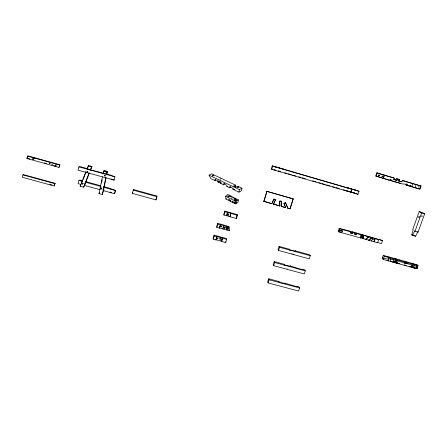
<?xml version="1.0" encoding="UTF-8"?>
<svg xmlns="http://www.w3.org/2000/svg" width="447" height="447" viewBox="0 0 447 447"><rect width="100%" height="100%" fill="white"/><g stroke="black" fill="none" stroke-linecap="round" stroke-linejoin="round"><path stroke-width="0.67" d="M418.61 187.131L418.632 186.74M217.091 238.022L217.432 238.435L217.834 238.061M217.907 238.463C217.259 237.145 216.968 239.626 217.907 238.463A0.643 0.62 -13.1 0 1 216.996 238.458M221.5 226.657C220.701 225.377 220.667 227.853 221.5 226.657A0.643 0.626 -14.5 0 1 220.572 226.679A0.643 0.626 -14.5 0 0 221.5 226.724M227.808 213.878C228.579 213.979 227.836 215.141 228.49 213.895M103.587 171.855L103.615 171.262L106.978 172.045L106.928 173.056C109.096 171.05 103.145 169.642 103.637 171.894M212.487 175.431L213.398 175.101M219.779 238.475L220.131 238.905L220.533 238.48M235.396 203.854L235.798 201.362L238.424 199.893L227.864 194.646L225.69 196.289L225.919 199.055L235.396 203.854L238.011 202.385L238.424 199.893M220.103 182.13L218.684 182.398L218.13 181.046L219.93 181.912L220.483 183.27L223.763 184.851L223.545 183.594L226.165 184.857L226.378 186.12L229.937 187.835L229.724 186.572L232.172 187.746L232.384 189.02L238.922 192.176L239.341 189.629L241.961 188.181L237.659 186.142L236.01 187.047L233.82 186.002L235.468 185.103L235.82 187.293M241.961 188.181L241.531 190.729L238.922 192.176M407.586 263.512L407.765 262.579L404.915 261.601L404.596 263.166L407.586 263.512L407.765 262.579M103.771 189.109L102.397 194.417L99.016 193.691L102.43 176.788M102.972 174.079L103.615 171.262M100.15 189.059L100.838 186.226M101.48 183.041L102.162 179.655M103.391 173.565L103.939 170.855M102.397 194.417L105.827 177.526M106.375 174.822L106.978 172.045M103.592 186.533L110.934 188.561L110.727 188.902L115.533 190.344L114.561 193.724L103.358 190.634L104.168 187.148M104.028 187.829L106.09 177.682M106.777 174.302L107.325 171.598M156.819 196.697L156.958 196.049L133.502 189.534L133.24 190.154L156.819 196.697L155.914 199.893L132.346 193.367L133.502 189.534M155.914 199.893L156.958 196.049M22.926 174.922L22.35 177.275L54.171 185.997L55.154 183.326L23.412 174.609L22.926 174.922L54.763 183.667L55.154 183.326M26.937 158.495L27.82 155.958L31.452 156.83L59.876 164.742L59.278 167.089L58.898 167.379L26.937 158.495L27.82 155.958M54.171 185.997L54.763 183.667M58.898 167.379L59.876 164.742M114.002 180.197L114.968 176.816L111.264 175.526L111.828 175.442L86.981 168.837L87.243 168.58L80.421 166.675L78.862 166.893L78.007 170.178L114.091 180.063L111.007 178.984M82.22 180.622L80.214 180.068L78.935 180.432L78.096 183.667L81.08 184.488M360.684 238.027L360.299 237.67L365.814 239.469L368.881 236.983L360.232 234.312L360.612 234.658L360.684 238.027L338.519 231.809L339.144 228.322L350.124 231.144L350.962 231.943L350.515 233.267L352.219 233.747L352.672 232.423L351.823 231.619L351.376 232.937L352.219 233.747M114.561 193.724L115.533 190.344M378.486 175L379.129 175.52L378.872 174.995M411.754 234.815L413.229 229.853L412.67 229.685L419.169 211.548L422.208 212.431L424.65 213.867L418.074 232.116L415.017 231.244L414.788 230.831L412.553 235.385L411.754 234.815L414.185 235.502M214.091 235.139L213.118 238.335L213.275 239.19L215.884 239.899L216.823 236.513L222.282 238L221.343 241.386L225.724 242.576L226.702 239.374L226.484 238.519L214.091 235.139L214.247 235.977L213.275 239.19M217.655 223.349L216.683 226.573L216.851 227.367L219.471 228.087L220.41 224.69L223.757 225.612L222.818 229.004L229.333 230.797L229.004 226.478L217.655 223.349L217.834 224.131L216.851 227.367M215.884 239.899L216.823 236.513M219.471 228.087L220.41 224.69M224.746 211.096L223.763 214.337L223.969 215.074L226.59 215.8L227.534 212.392L230.887 213.325L229.942 216.734L236.474 218.544L237.469 215.298L237.195 214.56L224.746 211.096L224.958 211.817L223.969 215.074M226.59 215.8L227.534 212.392M222.818 229.004L223.757 225.612M221.343 241.386L222.282 238M229.942 216.734L230.887 213.325M237.195 214.56L236.2 217.79L236.474 218.544M350.817 192.193L357.991 194.272L359.014 191.255L272.273 165.798L271.312 168.877L271.748 169.363L350.962 192.299L351.834 189.17L350.962 192.299M271.748 169.363L272.72 166.273L272.273 165.798M271.843 203.759L273.961 198.965L271.843 203.759L263.775 201.318L266.926 191.277L293.254 198.921L290.042 208.9L287.728 208.084L285.488 202.62L283.895 203.296L285.773 207.693L281.632 206.525L281.325 201.066L279.61 201.167L279.895 206.033L273.508 204.229L275.503 199.669L273.508 204.229M263.892 201.513L266.926 191.277M290.042 208.9L293.092 198.731M284.767 283.135L285.085 283.471L279.654 282.375L278.827 281.481L268.653 278.766L267.652 281.861L268.077 282.917L298.59 291.042L299.613 287.957L299.032 286.879L296.937 286.32L297.166 286.75L284.767 283.135L284.94 283.811M290.287 265.937L290.695 266.328L285.253 265.177L284.409 264.345L274.19 261.573L273.184 264.702L273.637 265.674L304.262 273.944L305.295 270.832L304.686 269.837L302.686 269.295L302.999 269.815L299.222 268.792L290.287 265.937L290.461 266.619M295.232 250.834L295.646 251.203L290.198 249.996L289.332 249.214L279.079 246.403L278.062 249.555L278.542 250.454L309.274 258.858L310.313 255.718L309.676 254.796L295.232 250.834L295.4 251.521M268.077 282.917L269.083 279.805L268.653 278.766M273.637 265.674L274.648 262.534L274.19 261.573M278.542 250.454L279.565 247.292L279.079 246.403M396.059 258.925L397.154 259.891L396.048 262.998L397.053 259.802L397.802 259.847L396.299 259.143L396.003 259.897M338.519 231.809L339.558 228.735L339.144 228.322M351.823 231.619L354.074 232.256L354.935 233.06L354.482 234.384L356.192 234.859L356.645 233.541L355.773 232.731L355.32 234.044L356.192 234.859M398.45 180.923L398.998 180.851L399.462 179.51L398.925 179.577L398.45 180.923L401.92 181.946L402.395 180.599L402.915 180.532L421.052 186.013L419.94 189.126L407.116 185.455L407.513 184.332L401.674 183.851L391.628 180.89L390.924 179.448L389.438 180.247L375.804 175.989L376.882 172.844L393.293 177.688L394.366 178.23L393.896 179.577L396.958 180.482L397.428 179.135L396.344 178.588L395.874 179.929L396.958 180.482M376.083 176.14L377.162 172.995L376.882 172.844M383.096 178.314L384.185 175.163L377.162 172.995M383.392 178.465L384.476 175.313L384.185 175.163M371.574 241.084L372.63 238.039L372.379 237.821L378.626 239.726L377.564 242.766L365.568 239.24L368.63 236.765L372.63 238.039M373.899 241.581L374.955 238.542M374.156 241.81L375.212 238.765M355.773 232.731L382.543 240.559L381.475 243.587L377.726 242.531M407.116 185.455L405.982 184.879L406.373 183.767M383.269 255.366L382.174 258.467L383.202 259.433L416.945 268.798L418.068 265.708L416.867 264.719L383.269 255.366L384.303 256.315L418.068 265.708M383.202 259.433L384.303 256.315M411.614 186.779L412.721 183.65L421.052 186.013M419.884 188.366L420.772 185.879M393.673 262.339L394.07 261.232L397.165 262.093L396.768 263.199M415.017 231.244L421.582 212.979L419.169 211.548M404.596 263.166L404.915 261.601M409.452 266.719L409.62 266.239L412.715 267.099L412.542 267.574M411.128 267.183L411.352 266.557L414.442 267.412L414.218 268.038M416.42 265.948L416.867 264.719L415.799 268.479L415.749 267.792M416.889 268.032L417.487 266.378L417.744 266.591L389.102 258.629L388.314 260.852L387.711 260.294M99.016 193.691L99.474 192.456M89.422 172.961L84.058 186.578L83.533 187.181L80.142 186.248L85.818 171.922M86.981 168.837L88.595 165.53L91.976 166.474L90.445 170.363M81.326 183.862L82.416 181.247M83.081 179.554L83.801 177.727M85.405 173.637L86.142 171.765M87.612 168.022L88.595 165.53M83.533 187.181L89.137 172.95M90.383 169.787L91.976 166.474M100.022 189.712L84.455 185.421L85.79 182.18M84.226 176.392L83.852 177.314L84.192 177.129M84.455 175.844L84.679 175.291M84.829 174.922L85.159 174.257M132.346 193.367L132.614 192.735M341.279 230.356L341.279 230.853M412.553 235.385L415.598 236.251L417.844 231.697L418.074 232.116M223.763 184.851L224.55 183.264M415.509 186.108L415.509 185.874M235.468 185.103L211.632 173.81L209.067 175.146L210.805 178.593L215.119 180.677L215.661 179.644M101.022 188.992C101.642 189.986 100.692 188.114 101.849 187.98M222.17 238.933L222.22 239.452L222.785 239.363M227.154 185.974L227.165 186.405L227.78 186.27M412.173 266.25L411.983 266.133M114.968 176.816L78.862 166.893M232.244 198.088L231.775 198.228M231.518 198.004L232.032 197.859M229.937 187.835L230.669 186.863M101.469 188.45L101.95 187.857M418.157 217.287L418.275 216.89M80.142 186.248L80.683 185.65M87.523 171.374L87.377 172.101L87.545 171.737M104.799 175.526L104.715 175.822M419.32 217.125L419.465 216.728M368.669 240.112L371.725 237.636M368.915 240.335L371.977 237.86M225.919 199.055L226.461 198.641M361.405 235.921C361.869 236.916 362.355 236.066 361.388 236.362M219.991 179.135L220.36 179.275M418.224 216.851L418.074 217.276M419.409 216.678L419.258 217.102M87.757 171.765L87.796 171.408M105.028 175.911L105.106 175.61M341.776 230.982L342.056 230.428M230.361 195.887L229.797 196.194L231.205 196.898L231.769 196.585M220.896 225.958C219.969 226.758 222.07 226.825 221.209 225.964M284.046 203.497L285.639 202.815L287.885 208.291M410.217 185.343L410.022 185.695M410.273 185.801L410.435 185.449M51.986 164.429L51.874 164.876M49.667 163.546L49.84 163.228L49.746 163.68M56.076 165.306L55.746 164.999L56.099 164.854M49.947 163.731L50.07 163.306M395.103 261.221L394.908 261.596M397.372 262.624L397.562 262.294M395.137 261.691L395.327 261.344M220.483 183.27L221.276 183.119M397.327 262.16L397.132 262.518M52.064 164.932L52.187 164.49M49.567 163.054L49.455 163.501M279.61 201.167L281.476 201.262L281.632 206.525M339.955 230.691L340.402 230.021M283.012 169.039L283.75 169.273L283.029 169.078M276.229 167.117L275.508 166.887L276.257 167.094M346.71 190.841L347.079 190.93M273.408 166.256L274.145 166.485L273.715 166.323M355.002 189.936L355.734 190.193L355.007 189.964M351.342 188.874L352.074 189.131L351.342 188.897M347.727 187.824L348.453 188.081L348.096 187.913M395.997 262.953L396.88 262.998M412.76 263.808L413.129 263.942M413.112 263.976L412.771 263.859M399.422 260.243L399.087 260.12L399.439 260.204M338.284 231.568L338.994 231.714M339.346 231.786L340.402 232.004M341.458 232.228L341.81 232.3M286.924 268.87L287.209 268.926M103.905 170.899L107.308 171.62M212.699 175.604L213.571 175.263M103.52 171.374L106.922 172.123M291.863 253.74L292.148 253.807M293.567 254.114L293.852 254.175M269.083 279.805L299.613 287.957M274.648 262.534L305.295 270.832M214.247 235.977L216.856 236.686M222.321 238.178L226.702 239.374M220.757 240.637L222.003 240.978M215.851 239.721L221.304 241.201M217.834 224.131L220.455 224.852M223.802 225.774L229.238 227.272M219.432 227.92L222.774 228.836M279.565 247.292L310.313 255.718M49.935 184.382L51.919 184.924M85.561 181.543L100.921 185.79M78.935 180.432L82.309 181.365M85.684 182.298L100.681 186.444M104.017 187.366L115.432 190.517M102.732 189.729L104.067 190.098M109.861 192.098L111.566 192.568M87.064 168.759L90.462 169.709M85.74 172L87.439 172.475M27.518 156.12L59.496 165.027M224.958 211.817L227.584 212.548M230.937 213.482L237.469 215.298M44.499 162.982L46.477 163.529M27.893 158.512L29.848 159.054M53.573 165.653L56.166 166.379M227.629 215.599L228.842 215.935M396.338 262.691L399.663 263.613M404.306 264.903L406.301 265.457M412.274 267.116L414.268 267.669M226.545 215.644L229.892 216.577M361.115 237.569L363.104 238.122M88.093 166.021L91.49 166.977M263.775 201.318L271.709 203.558M273.368 204.028L279.749 205.832M281.481 206.318L285.773 207.693M287.728 208.084L289.885 208.693M382.543 240.559L378.156 239.324L378.626 239.726M339.558 228.735L350.962 231.943M352.672 232.423L354.935 233.06M356.645 233.541L360.612 234.658M350.241 232.613L351.376 232.937M354.192 233.725L355.32 234.044M272.86 169.525L272.715 169.48M218.13 181.046L219.974 181.571M219.93 181.912L221.164 182.264M267.049 191.456L293.254 198.921M273.977 169.648L275.972 170.229M278.637 171L280.638 171.581M284.633 172.738L286.633 173.319M287.969 173.704L291.299 174.665M292.629 175.051L295.959 176.017M298.624 176.788L300.624 177.37M301.96 177.755L305.29 178.722M312.615 180.845L315.945 181.806M318.61 182.577L320.611 183.158M321.946 183.544L325.276 184.51M326.606 184.896L329.936 185.857M332.602 186.634L334.602 187.209M335.937 187.595L339.267 188.561M343.262 189.718L345.263 190.299M346.593 190.685L349.928 191.651M421.582 212.979L424.65 213.867M351.834 189.17L359.014 191.255M272.72 166.273L351.985 189.277M396.344 178.588L399.462 179.51M384.476 175.313L394.366 178.23M397.428 179.135L398.925 179.577M402.395 180.599L412.721 183.65M393.438 179.213L395.874 179.929M398.998 180.851L401.87 181.7M375.804 175.989L389.438 180.247M390.102 179.381L390.566 180.337L400.568 183.281M405.982 184.879L412.788 186.88M413.184 187.081L419.94 189.126M279.626 168.038C278.654 167.876 280.727 168.368 279.677 168.133M352.543 192.417L357.991 194.272M394.036 181.443L394.103 181.465M357.404 190.618C356.393 190.383 358.198 190.908 357.365 190.685M273.76 166.418L273.396 166.273M394.656 179.633C396.36 180.264 393.137 179.102 394.673 179.711M356.382 193.624L356.019 193.534L356.499 193.663M347.107 191.025L346.727 190.88M274.86 170.1L275.073 170.083M348.084 187.991L347.744 187.857M350.733 191.992L351.057 192.149L350.504 191.992M274.1 199.161L275.648 199.865M396.103 262.629L396.768 262.942M209.067 175.146L239.341 189.629M218.684 182.398L217.655 181.901L217.438 180.655L214.895 179.437L215.119 180.677M225.69 196.289L235.798 201.362M390.566 180.337L391.628 180.89M235.256 186.706C234.407 186.276 236.111 187.259 235.29 186.723M233.82 186.002L235.223 186.907M414.788 235.675L415.598 236.251M416.196 264.535L417.392 265.524L416.945 268.798L412.631 267.457L412.883 267.669L414.671 265.736L414.419 265.524M377.1 242.358L377.564 242.766M394.964 258.623L396.059 259.584L394.947 262.691L394.226 262.043M393.22 259.629L393.354 262.249L390.175 261.216L390.415 261.434L390.281 258.807M387.812 256.634L388.868 257.584L388.253 259.31L385.057 258.427L383.515 258.545L382.487 257.584M278.827 281.481L279.42 282.688M284.409 264.345L284.879 265.317M289.332 249.214L289.801 250.197M284.141 203.899L285.616 207.492M229.099 229.982L229.333 230.797M342.978 229.132L343.212 230.032M225.506 241.704L225.724 242.576M227.864 194.646L227.909 195.16M279.755 201.362L279.895 206.033M363.377 235.435L363.445 238.804M362.992 235.083L363.059 238.441M33.1 159.372A0.793 0.749 30.6 0 1 32.871 159.16M33.24 158.003A0.793 0.749 30.6 0 1 33.698 158.009M33.251 159.355A0.793 0.749 30.6 0 1 32.843 158.897M33.184 158.014A0.793 0.749 30.6 0 1 33.916 158.009M34.212 158.26A0.793 0.749 30.6 0 1 34.324 158.473M379.246 175.012A0.598 0.564 -47.8 0 1 378.385 175.649A0.598 0.564 -47.8 0 0 379.168 175.023M382.341 175.872A0.598 0.564 -47.8 0 1 381.973 176.576M419.046 186.634A0.598 0.553 -47.3 0 1 419.124 186.963M415.833 185.728A0.598 0.559 -47.3 0 1 415.498 186.539M362.204 235.798A0.71 0.665 -38 0 1 361.411 236.804M362.092 235.781A0.71 0.665 -38 0 1 361.383 236.67M234.329 189.271A0.715 0.492 22.7 0 1 233.708 188.584M234.345 189.444A0.777 0.386 -9.3 0 1 233.53 189.047M220.65 178.8A0.738 0.525 -81.8 0 1 220.896 178.906M230.848 200.854A0.715 0.497 22.8 0 1 230.233 200.161M230.864 201.021A0.777 0.397 -9.6 0 1 230.06 200.608M233.049 197.73A0.698 0.346 60.9 0 1 233.513 197.848M236.703 202.262A1.101 0.721 3.1 0 1 235.569 202.96A1.101 0.721 3.1 0 1 234.513 202.15M236.675 202.653A1.117 0.576 -9.3 0 1 235.519 203.402A1.117 0.576 -9.3 0 1 234.485 202.86M228.004 196.624A0.844 0.497 61.6 0 1 228.518 196.831M227.814 196.903A0.732 0.43 61.6 0 1 228.065 197.004M228.467 196.272A0.928 0.548 61.6 0 1 229.143 196.535M228.607 196.322A0.844 0.497 61.6 0 1 228.959 196.44M229.277 195.864A0.928 0.458 61.1 0 1 229.674 196.065M228.646 214.431A0.648 0.631 -17.7 0 1 227.735 214.538M228.624 214.37A0.648 0.631 -17.7 0 1 227.769 214.51M225.064 227.048A0.615 0.598 -15.5 0 1 223.936 227.288M228.11 227.702A0.939 0.911 -16.3 0 1 226.389 228.288M226.92 226.908A0.939 0.911 -16.3 0 1 227.394 226.892M227.73 227.037A0.939 0.911 -16.3 0 1 227.959 227.277M227.786 227.741A0.615 0.592 -16.3 0 1 227.171 228.378A0.615 0.592 -16.3 0 1 226.562 227.763M32.871 158.925C34.089 159.462 33.491 157.869 32.877 158.881M104.727 175.911L105.174 175.928L104.727 175.911M55.506 165.222C56.193 166.038 55.763 164.468 55.506 165.222M372.91 239.704L373.368 239.698L372.91 239.681M82.79 183.533L83.237 183.594L82.796 183.516M219.874 238.949C220.488 240.24 220.952 237.804 219.874 238.916M222.226 239.76C222.891 241.062 223.249 238.553 222.226 239.76M228.814 199.423C229.484 201.228 229.646 198.786 228.814 199.407M421.705 216.102C422.32 217.231 422.644 214.951 421.711 216.069M382.09 176.319L382.576 176.369L382.096 176.286M236.167 200.463C235.206 201.547 235.072 199.396 236.167 200.463M213.42 175.649L212.828 175.811L213.42 175.665M213.655 175.598L212.576 175.827L213.655 175.598M82.365 183.996L82.812 184.075L82.371 183.98M339.983 230.624C340.709 232.278 341.312 229.16 339.983 230.624M341.793 231.133C342.592 232.747 343 229.736 341.804 231.093M279.045 171.29L278.319 171.067L279.045 171.262M353.996 192.948L354.711 193.205L353.996 192.948M412.134 266.948A0.743 0.687 -38 0 0 412.732 265.825A0.743 0.687 -38 0 0 411.48 265.954A0.743 0.687 -38 0 0 412.134 266.948M412.005 266.837A0.743 0.687 -38 0 0 412.598 265.714A0.743 0.687 -38 0 0 411.346 265.848A0.743 0.687 -38 0 0 412.005 266.837M361.858 237.05A0.71 0.665 -38 0 0 362.422 235.977A0.71 0.665 -38 0 0 361.221 236.083A0.71 0.665 -38 0 0 361.858 237.05M361.953 237.139A0.71 0.67 -38 0 0 362.523 236.061A0.71 0.67 -38 0 0 361.316 236.172A0.71 0.67 -38 0 0 361.953 237.139M237.86 187.584A0.665 0.33 -9.1 0 0 238.821 187.159A0.665 0.33 -9.1 0 0 237.815 187.014A0.665 0.33 -9.1 0 0 237.86 187.584M234.345 199.256A0.665 0.335 -9.3 0 0 235.306 198.826A0.665 0.335 -9.3 0 0 234.306 198.669A0.665 0.335 -9.3 0 0 234.345 199.256M232.412 201.664A0.698 0.346 60.7 0 0 233.178 202.457A0.698 0.346 60.7 0 0 232.948 201.401A0.698 0.346 60.7 0 0 232.412 201.664M235.083 201.033A1.101 0.721 3.1 0 0 236.798 200.541A1.101 0.721 3.1 0 0 235.223 199.787A1.101 0.721 3.1 0 0 235.083 201.033M235.217 200.697A1.117 0.576 -9.3 0 0 236.826 199.96A1.117 0.576 -9.3 0 0 235.116 199.708A1.117 0.576 -9.3 0 0 235.217 200.697M224.506 228.344A0.615 0.598 -15.6 0 0 225.266 227.601A0.615 0.598 -15.6 0 0 224.238 227.344A0.615 0.598 -15.6 0 0 224.506 228.344M227.037 229.294A0.944 0.911 -16.3 0 0 228.283 228.255A0.944 0.911 -16.3 0 0 226.752 227.741A0.944 0.911 -16.3 0 0 227.037 229.294M227.059 229.378A0.944 0.911 -16.3 0 0 228.305 228.333A0.944 0.911 -16.3 0 0 226.774 227.819A0.944 0.911 -16.3 0 0 227.059 229.378M227.193 229.009A0.615 0.598 -16.3 0 0 227.953 228.272A0.615 0.598 -16.3 0 0 226.925 228.015A0.615 0.598 -16.3 0 0 227.193 229.009"/></g></svg>
